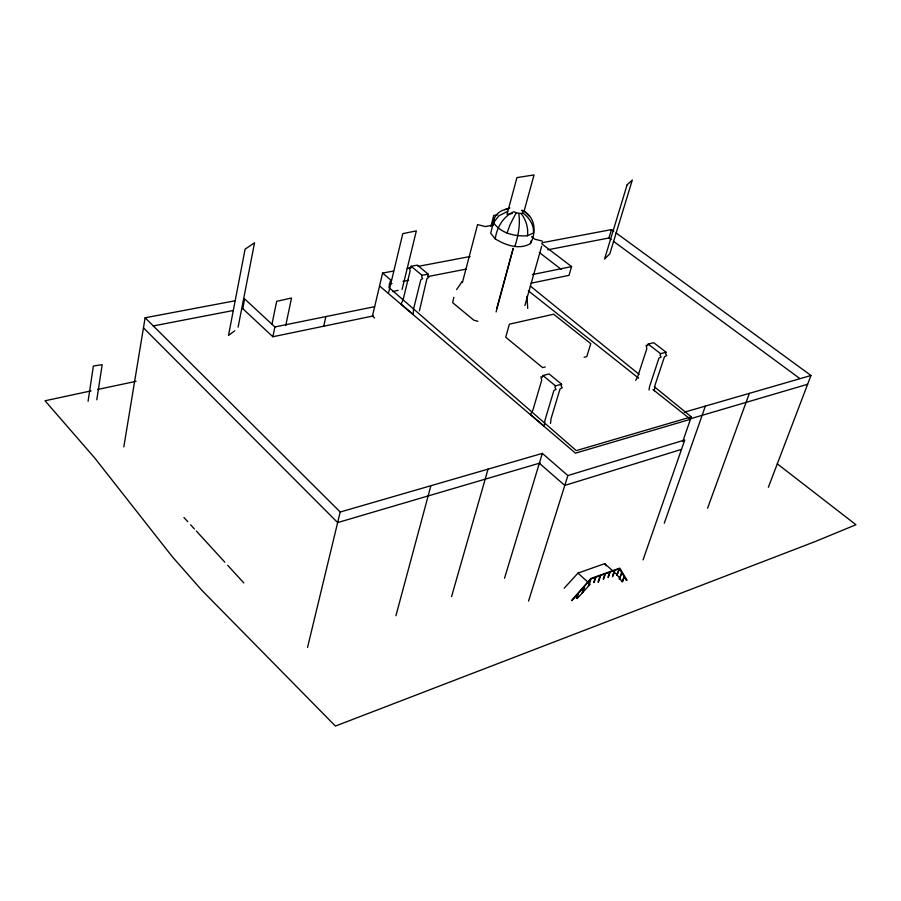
<?xml version="1.0" encoding="UTF-8"?>
<svg xmlns="http://www.w3.org/2000/svg" width="901" height="901" viewBox="0 0 901 901"><rect width="100%" height="100%" fill="white"/><g stroke="black" fill="none" stroke-linecap="round" stroke-linejoin="round"><path stroke-width="1.35" d="M508.04 209.088C500.81 209.584 493.568 214.922 493.557 222.671C500.81 233.427 515.169 236.625 527.445 235.769C528.56 227.897 525.914 219.844 521.195 213.548L516.138 212.861L513.93 211.667C503.209 216.544 496.721 227.446 495.268 238.889C505.371 245.14 519.426 250.23 530.464 243.54C536.838 231.557 535.25 215.857 521.724 210.327L524.844 211.386L528.887 215.857M419.415 310.901L426.928 278.634L428.775 277.407L427.784 275.717L428.178 274.129L417.276 265.131L411.149 266.291L410.755 267.867L409.426 267.631L410.124 270.964L403.062 299.842L401.069 304.121L413.154 314.426L413.593 308.806L420.801 279.839L422.648 278.6L421.657 276.911L422.051 275.323L411.149 266.291M550.522 423.436L551.04 418.74L560.05 388.905L562.235 387.745L561.109 385.898L561.605 384.254L549.126 373.949L542.965 375.514L542.481 377.147L540.938 376.787L541.681 380.357L532.863 410.18L530.464 414.516L544.283 426.308L544.914 420.418L553.89 390.505L556.075 389.356L554.948 387.498L555.444 385.853L561.605 384.254M649.08 390.065L649.508 386.698L658.958 358.125L661.165 356.987L660.061 355.242L660.579 353.676L666.109 352.257L665.591 353.823L666.684 355.557L664.487 356.695L655.004 385.2L654.284 390.786M530.464 243.54L530.813 241.108M88.073 401.26L93.389 366.02L102.196 364.668L96.79 399.819M521.195 213.548L522.693 212.873L522.884 211.69M123.82 446.919L145.117 317.771L234.992 300.799M238.112 327.176L254.544 242.808L245.095 249.16L228.505 335.431L234.733 330.836M242.786 308.66L244.599 298.873L274.884 326.95L374.67 306.667M271.933 324.383L276.663 301.351L291.519 297.994L285.752 325.498M373.419 315.902L272.857 336.749L274.884 326.95M323.718 326.207L325.858 316.589M453.867 297.296L452.651 302.668L473.892 320.26L477.879 321.274M393.534 271.021L382.598 273.093L372.428 316.116L374.546 317.952M388.691 292.51L402.792 233.652L416.352 230.881L402.094 289.424M307.556 647.414L340.195 512.005L145.117 317.771M462.393 282.599L477.575 224.597L485.222 226.545L493.523 225.081M490.899 226.275L493.782 215.44L497.724 214.765M494.458 217.907L490.718 233.303L495.268 238.889M395.922 615.71L430.892 485.707M496.834 308.041L513.232 248.304L496.113 311.926M524.01 211.431L534.045 174.929L516.949 177.598L507.026 214.37L512.252 213.469M514.831 246.48C518.266 235.916 520.429 224.664 518.796 213.548M524.9 305.507L541.67 246.333M451.581 596.496L488.06 469.128M541.749 243.822L571.583 266.595L569.015 275.334L531.185 283.173M504.526 578.262L542.334 453.394L567.878 475.559L684.783 439.958L643.055 559.87M547.729 249.802L608.952 237.977L611.509 229.575L613.772 231.23M528.538 601.068L567.878 475.548M666.109 352.257L653.698 342.695L648.168 344.081L647.661 345.646L646.107 345.331L646.817 348.71L637.525 377.204L635.667 380.335M576.381 598.399L577.913 593.759L572.011 600.505M576.967 598.061L578.667 592.892L584.197 586.562L582.136 592.779L582.677 592.588L584.963 585.695L590.493 579.366L588.421 585.605L591.135 578.847L595.403 577.316L593.646 582.553M594.187 582.361L595.933 577.124L600.179 575.604L597.994 582.147M507.004 233.055L510.146 224.462L516.138 212.861M598.523 581.956L600.708 575.412L604.943 573.892L603.186 579.118M603.704 578.926L605.472 573.712L609.673 572.203L607.916 577.406M608.434 577.226L610.202 572.011L614.392 570.502L612.624 575.716M612.703 576.82L614.91 570.322L619.088 568.824L616.87 575.322L619.505 568.925L621.634 572.462L619.302 579.264L621.915 572.935L624.01 576.415L622.264 581.505M622.726 581.46L624.292 576.899L626.51 580.571M682.721 441.591L691.315 416.848L654.317 386.732M664.296 523.166L705.37 406.103M707.589 508.198L749.35 393.354M768.362 487.283L810.979 375.492L616.036 232.886M493.557 222.671L498.872 215.835L507.635 211.352M456.638 289.626L462.067 281.562M571.527 600.562L590.797 578.51L619.775 568.126L627.062 580.255M564.206 588.184L577.969 573.104L604.695 563.654L616.937 574.601L622.276 581.933M577.304 598.422L590.211 584.253L577.969 573.104M504.673 209.606L509.82 207.928M527.445 235.769L533.415 232.942C534.237 224.799 529.022 217.445 522.693 212.873M681.505 449.374L564.781 485.436L539.294 463.193M540.228 462.968L337.65 522.58L143.462 327.84M690.132 418.852L807.623 384.276M691.315 416.848L576.28 450.624L388.86 287.453L390.662 279.907L382.598 273.093M340.195 512.027L542.334 453.394M684.309 412.207L810.968 375.503M545.263 366.932L542.582 367.597L505.72 337.211L509.38 324.169L553.664 314.212L590.763 343.664L586.788 356.593L584.107 357.258M392.712 291.586L398.073 290.347M91.046 390.888L45.05 400.776L94.684 457.945L172.316 556.739L201.813 590.268L335.42 726.071L815.157 541.569L855.95 524.731L777.304 463.846M97.815 389.435L136.085 381.326M532.345 274.58L571.583 266.595M422.051 275.323L428.178 274.129M389.209 284.097L391.98 283.556M403.017 281.405L408.536 280.324M427.862 276.562L466.504 269.039M153.114 325.971L233.122 310.53M542.008 242.741L611.497 229.597M407.207 268.442L411.306 267.665M418.143 266.369L470.085 256.526M542.425 241.13L534.8 239.193L531.5 236.67M608.952 237.977L611.216 239.643M613.468 241.31L799.728 378.465M539.305 252.483L561.312 269.41M648.168 344.081L660.579 353.676M530.374 286.079L639.079 374.332M528.301 290.764L638.629 378.183M652.966 389.547L690.481 419.269L575.48 453.158L379.558 285.977M542.965 375.514L555.444 385.853M242.707 308.592L272.857 336.749M183.962 517.534L187.768 521.69M190.618 524.799L194.413 528.955M196.317 531.027L224.833 562.179M227.683 565.299L243.844 582.947M604.695 563.654L606.238 565.76M526.972 296.361L527.704 308.457M627.085 184.885L604.537 259.094L609.819 253.8L632.322 179.997L627.085 184.885"/></g></svg>
